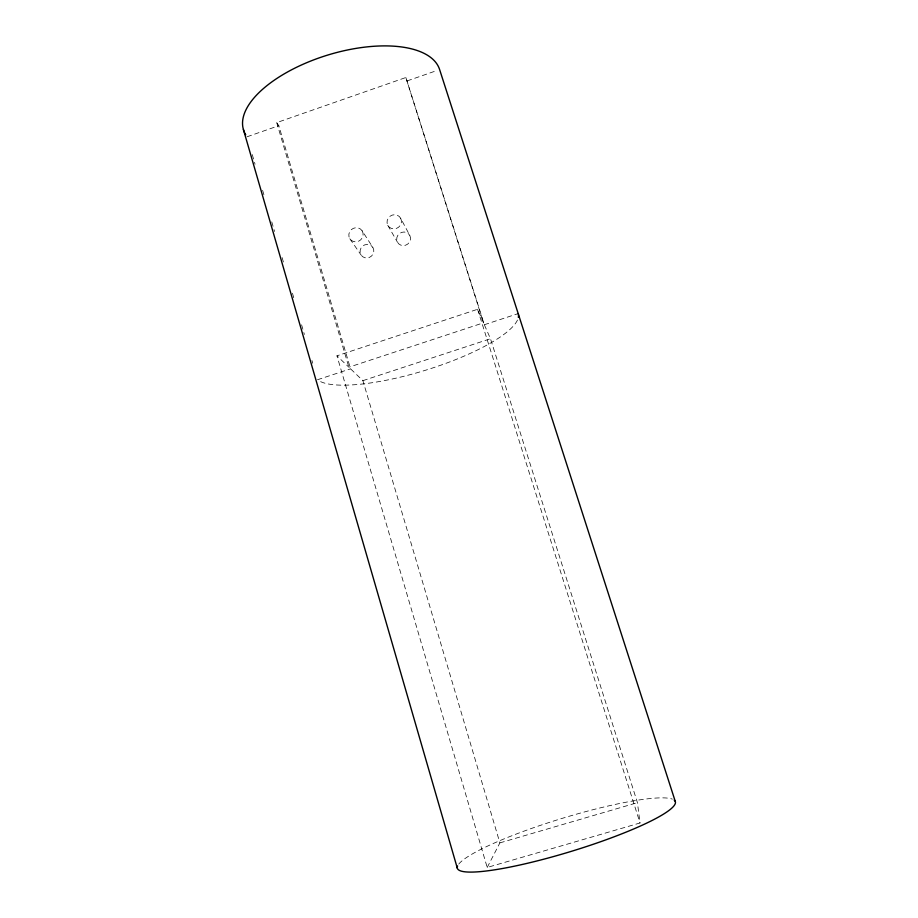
<?xml version="1.0" encoding="UTF-8"?>
<svg xmlns="http://www.w3.org/2000/svg" width="918" height="918" viewBox="0 0 918 918"><rect width="100%" height="100%" fill="white"/><g stroke="black" fill="none" stroke-linecap="round" stroke-linejoin="round"><path stroke-width="0.69" stroke-dasharray="4.59 3.44" d="M487.206 867.453L499.885 842.885L362.897 380.649L350.561 368.841L278.808 125.697L276.731 122.61L405.859 77.525L484.337 324.743L490.476 338.742L637.436 802.653L640.03 822.987L487.206 867.453L336.952 355.817L477.567 309.286L483.499 322.815L348.863 367.211L336.952 355.817M247.091 136.759L278.808 125.697M407.156 80.91L436.911 70.537M317.513 379.731L350.561 368.841M484.337 324.743L516.834 314.036M362.897 380.649L490.476 338.742M499.885 842.885L637.436 802.653M349.85 238.749L361.072 254.986M362.117 230.785A7.321 6.931 -37.3 0 1 356.161 241.824A7.321 6.931 -37.3 0 1 349.689 231.703A7.321 6.931 -37.3 0 1 362.117 230.785L372.823 247.367A7 6.655 -37.2 0 1 367.131 257.958A7 6.655 -37.2 0 1 360.912 248.239A7 6.655 -37.2 0 1 372.823 247.367M387.763 225.243L397.402 242.1M400.718 218.346A7.344 6.965 -34 0 1 393.788 228.88A7.344 6.965 -34 0 1 388.222 218.174A7.344 6.965 -34 0 1 400.718 218.346L409.818 235.501A7.034 6.69 -33.9 0 1 403.186 245.599A7.034 6.69 -33.9 0 1 397.838 235.318A7.034 6.69 -33.9 0 1 409.818 235.501M405.859 77.525L483.499 322.815M477.567 309.286L640.03 822.987M276.731 122.61L348.863 367.211M252.266 154.603L255.055 164.219M262.605 190.301L264.2 195.786M271.762 221.869L274.551 231.474M282.101 257.556L283.696 263.053M292.452 293.255L294.437 300.117M301.597 324.823L304.386 334.439M311.948 360.51L312.74 363.264M458.736 864.113A113.981 17.109 -17 0 1 562.378 818.305A113.981 17.109 -17 0 1 672.366 799.13M517.454 320.061A106.385 27.047 -17 0 1 422.705 371.09A106.385 27.047 -17 0 1 318.03 380.132"/><path stroke-width="1.38" d="M244.567 132.594A102.575 46.818 -17 0 1 324.398 56.113A102.575 46.818 -17 0 1 439.584 69.47L675.338 801.621M243.408 129.53L457.336 868.244M518.188 313.589L518.291 313.979A106.385 27.047 -17 0 1 518.337 317.399M674.202 800.106A113.981 17.109 -17 0 1 570.319 851.652A113.981 17.109 -17 0 1 457.589 865.995M245.737 134.785A102.575 46.818 -17 0 1 244.934 133.339"/></g></svg>
